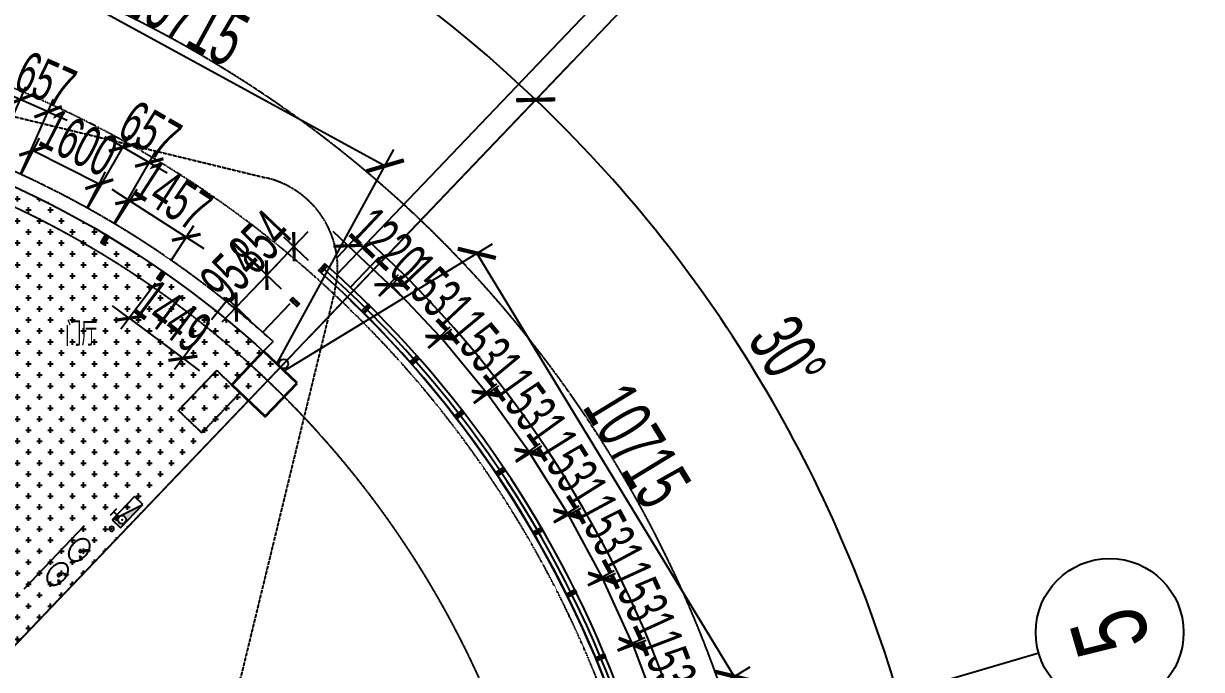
# Model space of a CAD drawing. Extents: x -668578 to 2331563, y -1202445 to 1620273.
# Drawn here: x 287466 to 312946, y 123718 to 137693 of the extents above; entities that cross this region are included whole.
import ezdxf
from ezdxf.enums import TextEntityAlignment as Align

# ---------------------------------------------------------------- set-up
doc = ezdxf.new("R2010")
doc.units = 0
for name, pattern in [('CENTER2', [28.575, 19.05, -3.175, 3.175, -3.175]), ('DASH', [0.35, 0.25, -0.1]), ('DOT2', [0.125, 0, -0.125]), ('DOTE', [2.42, 2, -0.2, 0.02, -0.2])]:
    doc.linetypes.add(name, pattern=pattern)
doc.layers.get('0').update_dxf_attribs({"color": 8})
doc.layers.get('Defpoints').update_dxf_attribs({"color": 8})
for name, color, linetype in [('#标注', 8, 'Continuous'), ('#轴线', 8, 'CENTER2'), ('A-AL', 8, 'Continuous'), ('A-BEAM-PLAN-C', 8, 'Continuous'), ('A-DIMS-150', 8, 'Continuous'), ('A-DIMS-200', 8, 'Continuous'), ('A-FIXT', 8, 'Continuous'), ('A-FLOR-OTLN', 8, 'DOT2'), ('A-GLASS', 8, 'Continuous'), ('A-HATH', 8, 'Continuous'), ('A-STRS', 8, 'Continuous'), ('A-WIND-FRAM', 8, 'Continuous'), ('C-AXIS', 8, 'DOTE'), ('G-EVAC', 8, 'Continuous'), ('G-PATT', 8, 'Continuous'), ('外轮廓', 8, 'Continuous'), ('建-文字', 8, 'Continuous'), ('水-消防-消火栓', 8, 'Continuous'), ('水-消防-消火栓-标识', 8, 'Continuous')]:
    doc.layers.add(name, color=color, linetype=linetype)
doc.layers.add('水-修改20240624', color=8, linetype='Continuous', plot=False)
doc.layers.add('砼柱', color=8, linetype='Continuous', lineweight=35)
doc.styles.add('JHZX', font='jrs.shx', dxfattribs={"width": 0.6, "bigfont": 'jhz.shx'})
doc.styles.add('XD2008', font='xd-hzs.shx', dxfattribs={"width": 0.7, "bigfont": 'xd-hztxt.shx'})
doc.dimstyles.new('JZBZ-300', dxfattribs={"dimscale": 300, "dimtxt": 3, "dimasz": 1.5, "dimexe": 1, "dimexo": 1, "dimgap": 0.5, "dimtad": 1, "dimdec": 0, "dimdsep": 46, "dimtxsty": 'JHZX', "dimblk1": 'ARCHTICK', "dimblk2": 'ARCHTICK', "dimsah": 1, "dimcen": 0, "dimclrd": 1, "dimclre": 1, "dimclrt": 2, "dimazin": 2, "dimtfac": 1, "dimtdec": 0, "dimtix": 1, "dimtmove": 0, "dimatfit": 3, "dimfxl": 0, "dimtolj": 1, "dimlwd": -1, "dimlwe": -1, "dimarcsym": 0})
doc.dimstyles.new('JZBZ-400', dxfattribs={"dimscale": 400, "dimtxt": 3, "dimasz": 1.5, "dimexe": 1, "dimexo": 1, "dimgap": 0.5, "dimtad": 1, "dimdec": 0, "dimdsep": 46, "dimtxsty": 'JHZX', "dimblk1": 'ARCHTICK', "dimblk2": 'ARCHTICK', "dimsah": 1, "dimcen": 0, "dimclrd": 1, "dimclre": 1, "dimclrt": 2, "dimazin": 2, "dimtfac": 1, "dimtdec": 0, "dimtix": 1, "dimtmove": 0, "dimatfit": 3, "dimfxl": 0, "dimtolj": 1, "dimlwd": -1, "dimlwe": -1, "dimarcsym": 0})

# ---------------------------------------------------------------- blocks, each defined once
blk = doc.blocks.new('_ARCHTICK')
at = {"color": 0, "linetype": 'ByBlock', "const_width": 0.15}
blk.add_lwpolyline([(-0.5, -0.5), (0.5, 0.5)], dxfattribs=at)
blk = doc.blocks.new('*D2918')
at = {"layer": '#标注', "ltscale": 300, "transparency": 16777216}
for p, q in [((52517, 44290), (60086, 50671)), ((174425, -21557), (175612, -11729))]:
    blk.add_line(p, q, dxfattribs=at)
blk.add_arc((197092, 166179), 179600, 220.13382, 263.11563, dxfattribs=at)
at = {"layer": 'Defpoints', "color": 0, "ltscale": 300, "transparency": 16777216}
for p in [(197092, 166179), (52212, 44032), (92699, 20035), (174378, -21955)]:
    blk.add_point(p, dxfattribs=at)
at = {"layer": '#标注', "ltscale": 300, "transparency": 16777216, "xscale": 600, "yscale": 600, "zscale": 600}
for p, rotation in [((59781, 50414), 130.1338192809486), ((175564, -12126), 353.1156299250185)]:
    blk.add_blockref('_ARCHTICK', p, dxfattribs=dict(at, rotation=rotation))
at = {"layer": '#标注', "ltscale": 300, "transparency": 16777216, "insert": (112118, 8861), "char_height": 1200, "attachment_point": 5, "rotation": 331.6247, "style": 'JHZX'}
blk.add_mtext('\\A1;42.98°', dxfattribs=at)
blk = doc.blocks.new('*U2924')
at = {"linetype": 'ByBlock'}
blk.add_line((0, -20), (0, 0), dxfattribs=at)
blk.add_circle((0, -24), 4, dxfattribs=at)
at = {"color": 253, "linetype": 'ByBlock', "style": 'JHZX', "width": 0.75}
blk.add_attdef('AXES', text='', height=4, dxfattribs=at).set_placement((0, -24), align=Align.MIDDLE_CENTER)
blk = doc.blocks.new('*D2944')
at = {"layer": '#标注', "ltscale": 300, "transparency": 16777216}
for p, q in [((169694, 6997), (174873, 12422)), ((175615, -2730), (182813, -622))]:
    blk.add_line(p, q, dxfattribs=at)
blk.add_arc((154503, -8916), 29100, 16.329, 46.329, dxfattribs=at)
at = {"layer": 'Defpoints', "color": 0, "ltscale": 300, "transparency": 16777216}
for p in [(169418, 6708), (180584, 3991), (175231, -2843), (154503, -8916)]:
    blk.add_point(p, dxfattribs=at)
at = {"layer": '#标注', "ltscale": 300, "transparency": 16777216, "xscale": 600, "yscale": 600, "zscale": 600}
for p, rotation in [((174597, 12133), 136.3290280231255), ((182429, -734), 286.3290280231241)]:
    blk.add_blockref('_ARCHTICK', p, dxfattribs=dict(at, rotation=rotation))
at = {"layer": '#标注', "ltscale": 300, "transparency": 16777216, "insert": (180043, 6631), "char_height": 1200, "attachment_point": 5, "rotation": 301.329, "style": 'JHZX'}
blk.add_mtext('\\A1;30°', dxfattribs=at)
blk = doc.blocks.new('*D2945')
at = {"layer": '#标注', "ltscale": 300, "transparency": 16777216}
for p, q in [((159702, 12461), (161475, 19749)), ((169694, 6997), (174873, 12422))]:
    blk.add_line(p, q, dxfattribs=at)
blk.add_arc((154503, -8916), 29100, 46.329, 76.329, dxfattribs=at)
at = {"layer": 'Defpoints', "color": 0, "ltscale": 300, "transparency": 16777216}
for p in [(170636, 15302), (159608, 12072), (169418, 6708), (154503, -8916)]:
    blk.add_point(p, dxfattribs=at)
at = {"layer": '#标注', "ltscale": 300, "transparency": 16777216, "xscale": 600, "yscale": 600, "zscale": 600}
for p, rotation in [((161380, 19360), 166.3290280231338), ((174597, 12133), 316.3290280231257)]:
    blk.add_blockref('_ARCHTICK', p, dxfattribs=dict(at, rotation=rotation))
at = {"layer": '#标注', "ltscale": 300, "transparency": 16777216, "insert": (168848, 17318), "char_height": 1200, "attachment_point": 5, "rotation": 331.329, "style": 'JHZX'}
blk.add_mtext('\\A1;30°', dxfattribs=at)
blk = doc.blocks.new('*D2992')
at = {"layer": '#标注', "ltscale": 300, "transparency": 16777216}
for p, q in [((159587, 11549), (162128, 16196)), ((161936, 15845), (171338, 10705)), ((168988, 6408), (171530, 11055))]:
    blk.add_line(p, q, dxfattribs=at)
at = {"layer": 'Defpoints', "color": 0, "ltscale": 300, "transparency": 16777216}
for p in [(159395, 11198), (171338, 10705), (168796, 6057)]:
    blk.add_point(p, dxfattribs=at)
at = {"layer": '#标注', "ltscale": 300, "transparency": 16777216, "xscale": 600, "yscale": 600, "zscale": 600}
for p, rotation in [((161936, 15845), 151.3290280231367), ((171338, 10705), 331.3290280231367)]:
    blk.add_blockref('_ARCHTICK', p, dxfattribs=dict(at, rotation=rotation))
at = {"layer": '#标注', "ltscale": 300, "transparency": 16777216, "insert": (167021, 13977), "char_height": 1200, "attachment_point": 5, "rotation": 331.329, "style": 'JHZX'}
blk.add_mtext('\\A1;10715', dxfattribs=at)
blk = doc.blocks.new('*D2979')
at = {"layer": '#标注', "ltscale": 300, "transparency": 16777216}
for p, q in [((169138, 6265), (173663, 9019)), ((173321, 8811), (178892, -342)), ((174709, -2888), (179234, -134))]:
    blk.add_line(p, q, dxfattribs=at)
at = {"layer": 'Defpoints', "color": 0, "ltscale": 300, "transparency": 16777216}
for p in [(168796, 6057), (178892, -342), (174368, -3096)]:
    blk.add_point(p, dxfattribs=at)
at = {"layer": '#标注', "ltscale": 300, "transparency": 16777216, "xscale": 600, "yscale": 600, "zscale": 600}
for p, rotation in [((173321, 8811), 121.3290280231698), ((178892, -342), 301.3290280231699)]:
    blk.add_blockref('_ARCHTICK', p, dxfattribs=dict(at, rotation=rotation))
at = {"layer": '#标注', "ltscale": 300, "transparency": 16777216, "insert": (176790, 4651), "char_height": 1200, "attachment_point": 5, "rotation": 301.329, "style": 'JHZX'}
blk.add_mtext('\\A1;10715', dxfattribs=at)
blk = doc.blocks.new('*D2819')
at = {"layer": '#标注', "color": 1, "ltscale": 300, "transparency": 16777216}
for p, q in [((300323, 124123), (300932, 124354)), ((301195, 122816), (300651, 124248)), ((300867, 122691), (301476, 122923))]:
    blk.add_line(p, q, dxfattribs=at)
at = {"layer": 'Defpoints', "color": 0, "ltscale": 300, "transparency": 16777216}
for p in [(300651, 124248), (300042, 124016), (300586, 122585)]:
    blk.add_point(p, dxfattribs=at)
at = {"layer": '#标注', "color": 1, "ltscale": 300, "transparency": 16777216, "xscale": 450, "yscale": 450, "zscale": 450}
for p, rotation in [((300651, 124248), 110.8027711755645), ((301195, 122816), 290.8027711755645)]:
    blk.add_blockref('_ARCHTICK', p, dxfattribs=dict(at, rotation=rotation))
at = {"layer": '#标注', "color": 2, "ltscale": 300, "transparency": 16777216, "insert": (301484, 123745), "char_height": 900, "attachment_point": 5, "rotation": 290.8028, "style": 'JHZX'}
blk.add_mtext('\\A1;1531', dxfattribs=at)
blk = doc.blocks.new('*D2820')
at = {"layer": '#标注', "color": 1, "ltscale": 300, "transparency": 16777216}
for p, q in [((299679, 125533), (300272, 125804)), ((300635, 124286), (299999, 125679)), ((300315, 124140), (300908, 124411))]:
    blk.add_line(p, q, dxfattribs=at)
at = {"layer": 'Defpoints', "color": 0, "ltscale": 300, "transparency": 16777216}
for p in [(299999, 125679), (299406, 125409), (300043, 124016)]:
    blk.add_point(p, dxfattribs=at)
at = {"layer": '#标注', "color": 1, "ltscale": 300, "transparency": 16777216, "xscale": 450, "yscale": 450, "zscale": 450}
for p, rotation in [((299999, 125679), 114.5514835894622), ((300635, 124286), 294.5514835894622)]:
    blk.add_blockref('_ARCHTICK', p, dxfattribs=dict(at, rotation=rotation))
at = {"layer": '#标注', "color": 2, "ltscale": 300, "transparency": 16777216, "insert": (300863, 125232), "char_height": 900, "attachment_point": 5, "rotation": 294.5515, "style": 'JHZX'}
blk.add_mtext('\\A1;1531', dxfattribs=at)
blk = doc.blocks.new('*D2821')
at = {"layer": '#标注', "color": 1, "ltscale": 300, "transparency": 16777216}
for p, q in [((298945, 126899), (299518, 127207)), ((299980, 125717), (299254, 127065)), ((299671, 125550), (300244, 125859))]:
    blk.add_line(p, q, dxfattribs=at)
at = {"layer": 'Defpoints', "color": 0, "ltscale": 300, "transparency": 16777216}
for p in [(299254, 127065), (298681, 126756), (299407, 125408)]:
    blk.add_point(p, dxfattribs=at)
at = {"layer": '#标注', "color": 1, "ltscale": 300, "transparency": 16777216, "xscale": 450, "yscale": 450, "zscale": 450}
for p, rotation in [((299254, 127065), 118.3001960033578), ((299980, 125717), 298.3001960033578)]:
    blk.add_blockref('_ARCHTICK', p, dxfattribs=dict(at, rotation=rotation))
at = {"layer": '#标注', "color": 2, "ltscale": 300, "transparency": 16777216, "insert": (300145, 126675), "char_height": 900, "attachment_point": 5, "rotation": 298.3002, "style": 'JHZX'}
blk.add_mtext('\\A1;1531', dxfattribs=at)
blk = doc.blocks.new('*D2822')
at = {"layer": '#标注', "color": 1, "ltscale": 300, "transparency": 16777216}
for p, q in [((298123, 128213), (298675, 128559)), ((299233, 127102), (298420, 128399)), ((298935, 126915), (299487, 127261))]:
    blk.add_line(p, q, dxfattribs=at)
at = {"layer": 'Defpoints', "color": 0, "ltscale": 300, "transparency": 16777216}
for p in [(298420, 128399), (297868, 128054), (298681, 126756)]:
    blk.add_point(p, dxfattribs=at)
at = {"layer": '#标注', "color": 1, "ltscale": 300, "transparency": 16777216, "xscale": 450, "yscale": 450, "zscale": 450}
for p, rotation in [((298420, 128399), 122.0489084172538), ((299233, 127102), 302.0489084172538)]:
    blk.add_blockref('_ARCHTICK', p, dxfattribs=dict(at, rotation=rotation))
at = {"layer": '#标注', "color": 2, "ltscale": 300, "transparency": 16777216, "insert": (299335, 128069), "char_height": 900, "attachment_point": 5, "rotation": 302.0489, "style": 'JHZX'}
blk.add_mtext('\\A1;1531', dxfattribs=at)
blk = doc.blocks.new('*D2823')
at = {"layer": '#标注', "color": 1, "ltscale": 300, "transparency": 16777216}
for p, q in [((297216, 129471), (297745, 129852)), ((298397, 128434), (297501, 129676)), ((298112, 128229), (298640, 128610))]:
    blk.add_line(p, q, dxfattribs=at)
at = {"layer": 'Defpoints', "color": 0, "ltscale": 300, "transparency": 16777216}
for p in [(297501, 129676), (296973, 129295), (297869, 128053)]:
    blk.add_point(p, dxfattribs=at)
at = {"layer": '#标注', "color": 1, "ltscale": 300, "transparency": 16777216, "xscale": 450, "yscale": 450, "zscale": 450}
for p, rotation in [((297501, 129676), 125.7976208311507), ((298397, 128434), 305.7976208311507)]:
    blk.add_blockref('_ARCHTICK', p, dxfattribs=dict(at, rotation=rotation))
at = {"layer": '#标注', "color": 2, "ltscale": 300, "transparency": 16777216, "insert": (298436, 129406), "char_height": 900, "attachment_point": 5, "rotation": 305.7976, "style": 'JHZX'}
blk.add_mtext('\\A1;1531', dxfattribs=at)
blk = doc.blocks.new('*D2579')
at = {"layer": '#标注', "color": 1, "ltscale": 300, "transparency": 16777216}
for p, q in [((296230, 130667), (296732, 131081)), ((297476, 129710), (296501, 130890)), ((297205, 129486), (297707, 129901))]:
    blk.add_line(p, q, dxfattribs=at)
at = {"layer": 'Defpoints', "color": 0, "ltscale": 300, "transparency": 16777216}
for p in [(296501, 130890), (295998, 130476), (296973, 129295)]:
    blk.add_point(p, dxfattribs=at)
at = {"layer": '#标注', "color": 1, "ltscale": 300, "transparency": 16777216, "xscale": 450, "yscale": 450, "zscale": 450}
for p, rotation in [((296501, 130890), 129.5463332450462), ((297476, 129710), 309.5463332450462)]:
    blk.add_blockref('_ARCHTICK', p, dxfattribs=dict(at, rotation=rotation))
at = {"layer": '#标注', "color": 2, "ltscale": 300, "transparency": 16777216, "insert": (297451, 130682), "char_height": 900, "attachment_point": 5, "rotation": 309.5463, "style": 'JHZX'}
blk.add_mtext('\\A1;1531', dxfattribs=at)
blk = doc.blocks.new('*D2580')
at = {"layer": '#标注', "color": 1, "ltscale": 300, "transparency": 16777216}
for p, q in [((295167, 131795), (295641, 132242)), ((296473, 130922), (295423, 132036)), ((296217, 130681), (296691, 131128))]:
    blk.add_line(p, q, dxfattribs=at)
at = {"layer": 'Defpoints', "color": 0, "ltscale": 300, "transparency": 16777216}
for p in [(295423, 132036), (294949, 131590), (295999, 130475)]:
    blk.add_point(p, dxfattribs=at)
at = {"layer": '#标注', "color": 1, "ltscale": 300, "transparency": 16777216, "xscale": 450, "yscale": 450, "zscale": 450}
for p, rotation in [((295423, 132036), 133.2950456589425), ((296473, 130922), 313.2950456589425)]:
    blk.add_blockref('_ARCHTICK', p, dxfattribs=dict(at, rotation=rotation))
at = {"layer": '#标注', "color": 2, "ltscale": 300, "transparency": 16777216, "insert": (296384, 131891), "char_height": 900, "attachment_point": 5, "rotation": 313.295, "style": 'JHZX'}
blk.add_mtext('\\A1;1531', dxfattribs=at)
blk = doc.blocks.new('*D2581')
at = {"layer": '#标注', "color": 1, "ltscale": 300, "transparency": 16777216}
for p, q in [((294487, 132884), (294160, 133192)), ((294265, 132647), (294693, 133102)), ((295375, 132047), (294487, 132884)), ((295152, 131811), (295580, 132265)), ((295375, 132047), (295702, 131738))]:
    blk.add_line(p, q, dxfattribs=at)
at = {"layer": 'Defpoints', "color": 0, "ltscale": 300, "transparency": 16777216}
for p in [(294487, 132884), (294059, 132429), (294946, 131592)]:
    blk.add_point(p, dxfattribs=at)
at = {"layer": '#标注', "color": 1, "ltscale": 300, "transparency": 16777216, "xscale": 450, "yscale": 450, "zscale": 450}
for p, rotation in [((294487, 132884), 316.6736301995363), ((295375, 132047), 136.6736301995362)]:
    blk.add_blockref('_ARCHTICK', p, dxfattribs=dict(at, rotation=rotation))
at = {"layer": '#标注', "color": 2, "ltscale": 300, "transparency": 16777216, "insert": (295343, 132902), "char_height": 900, "attachment_point": 5, "rotation": 316.6736, "style": 'JHZX'}
blk.add_mtext('\\A1;1220', dxfattribs=at)
blk = doc.blocks.new('*D2582')
at = {"layer": '#标注', "color": 1, "ltscale": 300, "transparency": 16777216}
for p, q in [((293633, 132563), (293098, 133074)), ((293315, 132867), (293626, 133192)), ((292726, 132249), (293315, 132867)), ((292726, 132249), (292415, 131924)), ((293044, 131945), (292509, 132457))]:
    blk.add_line(p, q, dxfattribs=at)
at = {"layer": 'Defpoints', "color": 0, "ltscale": 300, "transparency": 16777216}
for p in [(293315, 132867), (293850, 132356), (293261, 131738)]:
    blk.add_point(p, dxfattribs=at)
at = {"layer": '#标注', "color": 1, "ltscale": 300, "transparency": 16777216, "xscale": 450, "yscale": 450, "zscale": 450}
for p, rotation in [((293315, 132867), 226.3290280233423), ((292726, 132249), 46.32902802334236)]:
    blk.add_blockref('_ARCHTICK', p, dxfattribs=dict(at, rotation=rotation))
at = {"layer": '#标注', "color": 2, "ltscale": 300, "transparency": 16777216, "insert": (292586, 132972), "char_height": 900, "attachment_point": 5, "rotation": 46.329, "style": 'JHZX'}
blk.add_mtext('\\A1;854', dxfattribs=at)
blk = doc.blocks.new('*D2583')
at = {"layer": '#标注', "color": 1, "ltscale": 300, "transparency": 16777216}
for p, q in [((292726, 132249), (293036, 132575)), ((292726, 132249), (292067, 131559)), ((293044, 131946), (292509, 132457)), ((292385, 131255), (291850, 131766)), ((292067, 131559), (291756, 131234))]:
    blk.add_line(p, q, dxfattribs=at)
at = {"layer": 'Defpoints', "color": 0, "ltscale": 300, "transparency": 16777216}
for p in [(293261, 131738), (292067, 131559), (292602, 131048)]:
    blk.add_point(p, dxfattribs=at)
at = {"layer": '#标注', "color": 1, "ltscale": 300, "transparency": 16777216, "xscale": 450, "yscale": 450, "zscale": 450}
for p, rotation in [((292726, 132249), 226.3290280233296), ((292067, 131559), 46.32902802332958)]:
    blk.add_blockref('_ARCHTICK', p, dxfattribs=dict(at, rotation=rotation))
at = {"layer": '#标注', "color": 2, "ltscale": 300, "transparency": 16777216, "insert": (291962, 132319), "char_height": 900, "attachment_point": 5, "rotation": 46.329, "style": 'JHZX'}
blk.add_mtext('\\A1;954', dxfattribs=at)
blk = doc.blocks.new('*D2584')
at = {"layer": '#标注', "color": 1, "ltscale": 300, "transparency": 16777216}
for p, q in [((290320, 132076), (289573, 131077)), ((289752, 131318), (289392, 131587)), ((289752, 131318), (290913, 130450)), ((291480, 131209), (290733, 130210)), ((290913, 130450), (291273, 130181))]:
    blk.add_line(p, q, dxfattribs=at)
at = {"layer": 'Defpoints', "color": 0, "ltscale": 300, "transparency": 16777216}
for p in [(290499, 132317), (291660, 131449), (290913, 130450)]:
    blk.add_point(p, dxfattribs=at)
at = {"layer": '#标注', "color": 1, "ltscale": 300, "transparency": 16777216, "xscale": 450, "yscale": 450, "zscale": 450}
for p, rotation in [((289752, 131318), 323.213481027815), ((290913, 130450), 143.213481027815)]:
    blk.add_blockref('_ARCHTICK', p, dxfattribs=dict(at, rotation=rotation))
at = {"layer": '#标注', "color": 2, "ltscale": 300, "transparency": 16777216, "insert": (290692, 131364), "char_height": 900, "attachment_point": 5, "rotation": 323.2135, "style": 'JHZX'}
blk.add_mtext('\\A1;1449', dxfattribs=at)
blk = doc.blocks.new('*D2585')
at = {"layer": '#标注', "color": 1, "ltscale": 300, "transparency": 16777216}
for p, q in [((289760, 133859), (289382, 134103)), ((289438, 133359), (289923, 134111)), ((290985, 133069), (289760, 133859)), ((290662, 132569), (291147, 133321)), ((290985, 133069), (291363, 132824))]:
    blk.add_line(p, q, dxfattribs=at)
at = {"layer": 'Defpoints', "color": 0, "ltscale": 300, "transparency": 16777216}
for p in [(289760, 133859), (289275, 133107), (290499, 132317)]:
    blk.add_point(p, dxfattribs=at)
at = {"layer": '#标注', "color": 1, "ltscale": 300, "transparency": 16777216, "xscale": 450, "yscale": 450, "zscale": 450}
for p, rotation in [((289760, 133859), 327.159869774429), ((290985, 133069), 147.159869774429)]:
    blk.add_blockref('_ARCHTICK', p, dxfattribs=dict(at, rotation=rotation))
at = {"layer": '#标注', "color": 2, "ltscale": 300, "transparency": 16777216, "insert": (290698, 133968), "char_height": 900, "attachment_point": 5, "rotation": 327.1599, "style": 'JHZX'}
blk.add_mtext('\\A1;1457', dxfattribs=at)
blk = doc.blocks.new('*D2586')
at = {"layer": '#标注', "color": 1, "ltscale": 300, "transparency": 16777216}
for p, q in [((288855, 133695), (289766, 135275)), ((289616, 135015), (289226, 135240)), ((289425, 133367), (290335, 134946)), ((290186, 134686), (289616, 135015)), ((290186, 134686), (290575, 134462))]:
    blk.add_line(p, q, dxfattribs=at)
at = {"layer": 'Defpoints', "color": 0, "ltscale": 300, "transparency": 16777216}
for p in [(289616, 135015), (288705, 133435), (289275, 133107)]:
    blk.add_point(p, dxfattribs=at)
at = {"layer": '#标注', "color": 1, "ltscale": 300, "transparency": 16777216, "xscale": 450, "yscale": 450, "zscale": 450}
for p, rotation in [((289616, 135015), 330.0315025819523), ((290186, 134686), 150.0315025819523)]:
    blk.add_blockref('_ARCHTICK', p, dxfattribs=dict(at, rotation=rotation))
at = {"layer": '#标注', "color": 2, "ltscale": 300, "transparency": 16777216, "insert": (290201, 135370), "char_height": 900, "attachment_point": 5, "rotation": 330.0315, "style": 'JHZX'}
blk.add_mtext('\\A1;657', dxfattribs=at)
blk = doc.blocks.new('*D2587')
at = {"layer": '#标注', "color": 1, "ltscale": 300, "transparency": 16777216}
for p, q in [((287414, 134427), (287812, 135210)), ((289103, 134218), (287676, 134942)), ((288841, 133703), (289239, 134486))]:
    blk.add_line(p, q, dxfattribs=at)
at = {"layer": 'Defpoints', "color": 0, "ltscale": 300, "transparency": 16777216}
for p in [(287676, 134942), (287279, 134159), (288705, 133435)]:
    blk.add_point(p, dxfattribs=at)
at = {"layer": '#标注', "color": 1, "ltscale": 300, "transparency": 16777216, "xscale": 450, "yscale": 450, "zscale": 450}
for p, rotation in [((287676, 134942), 153.0969734617279), ((289103, 134218), 333.0969734617279)]:
    blk.add_blockref('_ARCHTICK', p, dxfattribs=dict(at, rotation=rotation))
at = {"layer": '#标注', "color": 2, "ltscale": 300, "transparency": 16777216, "insert": (288661, 135116), "char_height": 900, "attachment_point": 5, "rotation": 333.097, "style": 'JHZX'}
blk.add_mtext('\\A1;1600', dxfattribs=at)
blk = doc.blocks.new('*D2588')
at = {"layer": '#标注', "color": 1, "ltscale": 300, "transparency": 16777216}
for p, q in [((286798, 134699), (287516, 136323)), ((287395, 136049), (286983, 136231)), ((287996, 135783), (287395, 136049)), ((287400, 134434), (288117, 136057)), ((287996, 135783), (288408, 135601))]:
    blk.add_line(p, q, dxfattribs=at)
at = {"layer": 'Defpoints', "color": 0, "ltscale": 300, "transparency": 16777216}
for p in [(287395, 136049), (286677, 134425), (287279, 134159)]:
    blk.add_point(p, dxfattribs=at)
at = {"layer": '#标注', "color": 1, "ltscale": 300, "transparency": 16777216, "xscale": 450, "yscale": 450, "zscale": 450}
for p, rotation in [((287395, 136049), 336.1625765015066), ((287996, 135783), 156.1625765015067)]:
    blk.add_blockref('_ARCHTICK', p, dxfattribs=dict(at, rotation=rotation))
at = {"layer": '#标注', "color": 2, "ltscale": 300, "transparency": 16777216, "insert": (287938, 136465), "char_height": 900, "attachment_point": 5, "rotation": 336.1626, "style": 'JHZX'}
blk.add_mtext('\\A1;657', dxfattribs=at)
blk = doc.blocks.new('A$C346B0DA7')
for p, q in [((59, 99), (138, 146)), ((59, 99), (71, 79)), ((71, 79), (150, 126)), ((138, 146), (150, 126)), ((59, -99), (71, -79)), ((59, -99), (138, -146)), ((71, -79), (150, -126)), ((150, -126), (138, -146))]:
    blk.add_line(p, q)
for points in [[(124, 138, 0.012883), (119, 150, 0.028735), (103, 183, 0.038584), (81, 215, 0.043635), (58, 239, 0.046948), (30, 260, 0.060002), (3, 271, 0.075785), (-27, 275, 0.060889), (-62, 271, 0.054586), (-94, 259, 0.054379), (-122, 240, 0.038321), (-146, 217, 0.035303), (-168, 189, 0.040035), (-185, 157, 0.032621), (-200, 118, 0.024635), (-211, 77, 0.053768), (-218, -1), (-216, -39), (-211, -76, 1826.718919)], [(124, 138, 0.012883), (119, 150, 0.028735), (103, 183, 0.038584), (81, 215, 0.043635), (58, 239, 0.046948), (30, 260, 0.060002), (3, 271, 0.075785), (-27, 275, 0.060889), (-62, 271, 0.054586), (-94, 259, 0.054379), (-122, 240, 0.038321), (-146, 217, 0.035303), (-168, 189, 0.040035), (-185, 157, 0.032621), (-200, 118, 0.024635), (-211, 77, 0.053768), (-218, -1), (-216, -39), (-211, -76, 1826.718919)], [(124, 138, 0.012883), (119, 150, 0.028735), (103, 183, 0.038584), (81, 215, 0.043635), (58, 239, 0.046948), (30, 260, 0.060002), (3, 271, 0.075785), (-27, 275, 0.060889), (-62, 271, 0.054586), (-94, 259, 0.054379), (-122, 240, 0.038321), (-146, 217, 0.035303), (-168, 189, 0.040035), (-185, 157, 0.032621), (-200, 118, 0.024635), (-211, 77, 0.053768), (-218, -1), (-216, -39), (-211, -76, 1826.718919)], [(124, 138, 0.012883), (119, 150, 0.028735), (103, 183, 0.038584), (81, 215, 0.043635), (58, 239, 0.046948), (30, 260, 0.060002), (3, 271, 0.075785), (-27, 275, 0.060889), (-62, 271, 0.054586), (-94, 259, 0.054379), (-122, 240, 0.038321), (-146, 217, 0.035303), (-168, 189, 0.040035), (-185, 157, 0.032621), (-200, 118, 0.024635), (-211, 77, 0.053768), (-218, -1), (-216, -39), (-211, -76, 1826.718919)], [(132, -115, 0.025128), (138, -85, 0.042673), (146, 0), (144, 42, 0.021447), (138, 85, 0.025126), (132, 115)], [(132, -115, 0.025128), (138, -85, 0.042673), (146, 0), (144, 42, 0.021447), (138, 85, 0.025126), (132, 115)], [(132, -115, 0.025128), (138, -85, 0.042673), (146, 0), (144, 42, 0.021447), (138, 85, 0.025126), (132, 115)], [(132, -115, 0.025128), (138, -85, 0.042673), (146, 0), (144, 42, 0.021447), (138, 85, 0.025126), (132, 115)], [(-211, -76, 0.02503), (-200, -118, 0.032621), (-185, -157, 0.040035), (-168, -189, 0.035303), (-146, -217, 0.038321), (-122, -240, 0.054379), (-94, -259, 0.054586), (-62, -271, 0.060889), (-27, -275, 0.075785), (3, -271, 0.060002), (30, -260, 0.046948), (58, -239, 0.043635), (81, -215, 0.038584), (103, -183, 0.028735), (119, -150, 0.012881), (124, -138)], [(-211, -76, 0.02503), (-200, -118, 0.032621), (-185, -157, 0.040035), (-168, -189, 0.035303), (-146, -217, 0.038321), (-122, -240, 0.054379), (-94, -259, 0.054586), (-62, -271, 0.060889), (-27, -275, 0.075785), (3, -271, 0.060002), (30, -260, 0.046948), (58, -239, 0.043635), (81, -215, 0.038584), (103, -183, 0.028735), (119, -150, 0.012881), (124, -138)], [(-211, -76, 0.02503), (-200, -118, 0.032621), (-185, -157, 0.040035), (-168, -189, 0.035303), (-146, -217, 0.038321), (-122, -240, 0.054379), (-94, -259, 0.054586), (-62, -271, 0.060889), (-27, -275, 0.075785), (3, -271, 0.060002), (30, -260, 0.046948), (58, -239, 0.043635), (81, -215, 0.038584), (103, -183, 0.028735), (119, -150, 0.012881), (124, -138)], [(-211, -76, 0.02503), (-200, -118, 0.032621), (-185, -157, 0.040035), (-168, -189, 0.035303), (-146, -217, 0.038321), (-122, -240, 0.054379), (-94, -259, 0.054586), (-62, -271, 0.060889), (-27, -275, 0.075785), (3, -271, 0.060002), (30, -260, 0.046948), (58, -239, 0.043635), (81, -215, 0.038584), (103, -183, 0.028735), (119, -150, 0.012881), (124, -138)]]:
    blk.add_lwpolyline(points, format="xyb")
blk.add_lwpolyline([(-29, 0, 0.414221), (0, -29, 0.414221), (29, 0, 0.414221), (0, 29, 0.414221)], format="xyb", close=True)
blk.add_lwpolyline([(-29, 0, 0.414221), (0, -29, 0.414221), (29, 0, 0.414221), (0, 29, 0.414221)], format="xyb", close=True)
blk.add_lwpolyline([(-29, 0, 0.414221), (0, -29, 0.414221), (29, 0, 0.414221), (0, 29, 0.414221)], format="xyb", close=True)
blk.add_lwpolyline([(-29, 0, 0.414221), (0, -29, 0.414221), (29, 0, 0.414221), (0, 29, 0.414221)], format="xyb", close=True)
blk = doc.blocks.new('A$C3A516E1D')
at = {"layer": '砼柱', "lineweight": 35}
blk.add_lwpolyline([(44443, 43845), (43719, 44536), (43029, 43813), (43752, 43122)], close=True, dxfattribs=at)
blk = doc.blocks.new('幕墙分隔')
for p, q in [((-40, -100), (40, 100)), ((0, 100), (0, -100))]:
    blk.add_line(p, q)
blk.add_lwpolyline([(-40, 100), (40, 100), (40, -100), (-40, -100)], close=True)
blk = doc.blocks.new('A$C2C9543EE')
at = {"layer": 'A-DIMS-150'}
h = blk.add_hatch(dxfattribs=at)
h.set_pattern_fill('CROSS', color=8, scale=150)
h.set_pattern_definition([(0, (-1641300.24, -145898.36), (238.125, 238.125), [119.0625, -357.1875]), (90, (-1641240.7, -145957.89), (-238.125, 238.125), [119.0625, -357.1875])])
edge = h.paths.add_edge_path()
edge.add_arc((84855, 78029), 11986, 46.1296, 68.6053)
edge.add_line((89227, 89190), (91024, 93760))
edge.add_line((91024, 93760), (91275, 94781))
edge.add_line((91275, 94781), (88505, 95454))
edge.add_line((88505, 95454), (89238, 98466))
edge.add_arc((84692, 77785), 21175, 46.3551, 77.6031, ccw=False)
edge.add_line((99307, 93108), (93161, 86670))
at = {"layer": '水-修改20240624'}
blk.add_lwpolyline([(93161, 86670, 0.098384), (89227, 89190), (91024, 93760), (91275, 94781), (88505, 95454), (89238, 98466, -0.137196), (99307, 93108)], format="xyb", close=True, dxfattribs=at)
blk = doc.blocks.new('消火栓箱-111')
blk.add_hatch(color=256).paths.add_polyline_path([(-200, -54), (-200, -60, -0.414214), (-110, -150, -1), (-290, -150, -0.414214), (-200, -60), (-200, -54), (-350, 0), (-350, -250), (350, -250)])
for p, q in [((350, 0), (-350, 0)), ((-350, 0), (350, -250)), ((-350, 0), (-350, -250)), ((-300, 100), (-100, 100)), ((-200, -60), (-200, 100)), ((350, -250), (350, 0)), ((-350, -250), (350, -250))]:
    blk.add_line(p, q)
blk.add_circle((-200, -150), 90)
blk.add_point((-200, -150))
at = {"layer": '水-消防-消火栓'}
blk.add_arc((-350, 0), 700, 359.9687, 0, dxfattribs=at)
blk = doc.blocks.new('立管-R75-1')
at = {"linetype": 'Continuous'}
blk.add_circle((0, 0), 75, dxfattribs=at)
blk.add_point((0, 0), dxfattribs=at)
blk = doc.blocks.new('DSGDFG')
at = {"layer": '#标注', "ltscale": 300}
blk.add_line((169141.6, 6418.8), (175408.5, 12983.4), dxfattribs=at)
blk.add_arc((197092.2, 166179.2), 257800, 220.136073, 263.11563, dxfattribs=at)
at = {"layer": '#轴线', "ltscale": 200}
for radius in [206950, 212800, 220600, 228400, 236200, 244000, 251800, 257800]:
    blk.add_arc((197092.2, 166179.2), radius, 218.438892, 265.140584, dxfattribs=at)
at = {"layer": 'C-AXIS', "ltscale": 2}
blk.add_line((169417.8, 6708.1), (156574.2, -6745.6), dxfattribs=at)
for radius in [20700, 12200]:
    blk.add_circle((154502.6, -8915.6), radius, dxfattribs=at)
at = {"layer": '#标注', "linetype": 'ByBlock'}
for p, xscale, yscale, rotation, values in [((171265.4, 8643.5), 400.0000000000003, 400.0000000000003, 136.3288078296103, {'AXES': '6'}), ((177799.1, -2090.4), 399.9999999999999, 399.9999999999999, 106.3288078296103, {'AXES': '5'})]:
    blk.add_blockref('*U2924', p, dxfattribs=dict(at, xscale=xscale, yscale=yscale, rotation=rotation)).add_auto_attribs(values)
at = {"layer": '#标注', "ltscale": 300}
for base, center, p1, p2, picture, middle in [((92698.6, 20034.9), (197092.1, 166179.2), (52211.6, 44032.2), (174377.5, -21954.5), '*D2918', (112118.4, 8861.3)), ((170636.3, 15302.5), (154502.6, -8915.6), (169417.8, 6708.1), (159607.7, 12072.5), '*D2945', (168848, 17318.4)), ((180583.8, 3991), (154502.6, -8915.6), (175231.3, -2842.7), (169417.8, 6708.1), '*D2944', (180043.1, 6631))]:
    dim = blk.add_angular_dim_3p(base=base, center=center, p1=p1, p2=p2, dimstyle='JZBZ-400', override={"dimclrd": 256, "dimclre": 256, "dimclrt": 256}, dxfattribs=at)
    dim.commit()
    dim.dimension.update_dxf_attribs({"geometry": picture, "text_midpoint": middle})
for p1, p2, picture, middle in [((159395, 11198), (168796.3, 6057.1), '*D2992', (167020.8, 13976.9)), ((168796.3, 6057.1), (174367.6, -3095.7), '*D2979', (176789.9, 4650.8))]:
    dim = blk.add_aligned_dim(p1=p1, p2=p2, distance=5296.9, dimstyle='JZBZ-400', override={"dimclrd": 256, "dimclre": 256, "dimclrt": 256}, dxfattribs=at)
    dim.commit()
    dim.dimension.update_dxf_attribs({"geometry": picture, "text_midpoint": middle})
blk = doc.blocks.new('HJGHJ')
at = {"layer": '#标注', "ltscale": 300}
for p1, p2, distance, picture, middle in [((287278.6, 134159.3), (286677.2, 134425), -1775.2, '*D2588', (287937.8, 136464.8)), ((289274.9, 133107), (288705.4, 133435.3), -1823.1, '*D2586', (290200.6, 135370.3)), ((288705.4, 133435.3), (287278.6, 134159.3), -878.2, '*D2587', (288660.9, 135115.5)), ((290499.4, 132316.6), (289274.9, 133107), -894.9, '*D2585', (290697.8, 133967.8)), ((293261, 131738.3), (293850.4, 132355.7), 740.2, '*D2582', (292586.3, 132972.5)), ((294946, 131592.4), (294058.8, 132429.2), -624.5, '*D2581', (295342.6, 132901.6)), ((293260.9, 131738.4), (292602, 131048.2), -740.2, '*D2583', (291962.1, 132318.7)), ((295998.7, 130475.3), (294948.6, 131589.7), -651.4, '*D2580', (296384.5, 131890.6)), ((290499.4, 132316.6), (291659.6, 131449.1), -1247.4, '*D2584', (290691.8, 131364.4)), ((296973.3, 129294.9), (295998.4, 130475.6), -651.4, '*D2579', (297450.8, 130682)), ((297868.7, 128053.3), (296973, 129295.3), -651.4, '*D2823', (298435.8, 129406.3)), ((298680.9, 126755.9), (297868.4, 128053.8), -651.4, '*D2822', (299335.3, 128068.9)), ((299406.6, 125408.1), (298680.6, 126756.3), -651.4, '*D2821', (300145.4, 126675.5)), ((300042.6, 124015.8), (299406.4, 125408.6), -651.4, '*D2820', (300862.7, 125232.1)), ((300586.2, 122584.8), (300042.4, 124016.2), -651.4, '*D2819', (301484.1, 123745))]:
    dim = blk.add_aligned_dim(p1=p1, p2=p2, distance=distance, dimstyle='JZBZ-300', dxfattribs=at)
    dim.commit()
    dim.dimension.update_dxf_attribs({"geometry": picture, "text_midpoint": middle})

msp = doc.modelspace()

# ---------------------------------------------------------------- linework, layer by layer
at = {"layer": 'A-AL'}
for p, q in [((291534.4, 131293.1), (291847.4, 131683)), ((292639.6, 131015), (293235, 131638.7)), ((292862.9, 130814.4), (292659.8, 130601.7))]:
    msp.add_line(p, q, dxfattribs=at)
at = {"layer": 'A-AL', "linetype": 'DASH'}
msp.add_arc((278451.5, 114994.4), 21400, 51.24613, 74.97156, dxfattribs=at)
at = {"layer": 'A-AL'}
msp.add_arc((278451.5, 114994.4), 21400, 47.66783, 51.24613, dxfattribs=at)
at = {"layer": 'A-BEAM-PLAN-C', "linetype": 'DASH'}
msp.add_lwpolyline([(290815.1, 129321.1), (291643.8, 130189.1), (292150.1, 129705.7), (291321.5, 128837.7)], close=True, dxfattribs=at)
at = {"layer": 'A-DIMS-200'}
msp.add_line((293090.5, 130328.7), (299357.4, 136893.3), dxfattribs=at)
msp.add_lwpolyline([(289584.7, 33762.1, 0.4147861), (292259.7, 35856.6), (301478.9, 112214.2, 0.2353126), (294540, 131702.1, -2.4801777)], format="xyb", dxfattribs=at)
at = {"layer": 'A-FIXT'}
msp.add_line((288775.5, 126822.6), (287470.7, 125455.8), dxfattribs=at)
at = {"layer": 'A-FLOR-OTLN'}
msp.add_lwpolyline([(144723.5, 144904.2), (123725.4, 127200.9, 0.4137557), (123453.2, 124033.1, 0.1896725), (289602.9, 33911, 0.4147861), (292110.8, 35874.5), (301329.9, 112232.2, 0.3799313), (283898, 137386.1, 0.2364517)], format="xyb", dxfattribs=at)
at = {"layer": 'A-GLASS'}
for radius, end in [(23200, 48.4287), (23300, 48.41968), (23400, 48.41074)]:
    msp.add_arc((278451.5, 114994.4), radius, 351.87915, end, dxfattribs=at)
at = {"layer": 'A-HATH'}
msp.add_lwpolyline([(299235.8, 83624.9), (302608.4, 111558.4, 0.2474788), (294934.9, 132984.9)], format="xyb", dxfattribs=at)
at = {"layer": 'A-STRS'}
msp.add_line((294533.4, 131985), (295158.6, 132639.9), dxfattribs=at)
at = {"layer": 'A-WIND-FRAM'}
for p in [(287998.9, 133810.8), (289275, 133106.9), (290499.4, 132316.6), (294875.6, 131521.4), (295921.3, 130411.8), (296892.3, 129236.2), (297784.2, 127999.7), (298593.4, 126707.4), (299316.4, 125365), (299950, 123978.2)]:
    msp.add_point(p, dxfattribs=at)
at = {"layer": 'Defpoints'}
msp.add_circle((293090.5, 130328.7), 100, dxfattribs=at)
at = {"layer": 'G-EVAC'}
msp.add_line((294244.3, 132261.4), (302531.7, 140942.5), dxfattribs=at)
msp.add_arc((278451.5, 114994.4), 35400, 47.13831, 196.82796, dxfattribs=at)
at = {"layer": 'G-PATT', "linetype": 'DASH', "ltscale": 3}
msp.add_lwpolyline([(275058.3, 138648.7), (292731.9, 134349.8, -0.4142136), (294202.6, 131933.7), (292166.1, 123561.3, -0.4142136), (289750, 122090.7), (272076.4, 126389.6, -0.4142136), (270605.7, 128805.6), (272642.2, 137178, -0.4142136)], format="xyb", close=True, dxfattribs=at)
at = {"layer": '外轮廓', "color": 3, "linetype": 'DASH', "ltscale": 5}
msp.add_lwpolyline([(247962, 95189.5, -0.0557711), (206693.7, 116160.7, 0.0893479), (198834.6, 119514.7), (198303.9, 119636.3, -0.1125361), (188734.2, 124250.3, -0.0289167), (170483.8, 140623, 0.4135318), (166811.2, 140640.7), (136046.8, 110241.2, 0.4147813), (136028.4, 106560.7, 0.1704917), (291409.1, 31179.3, 0.412564), (294285.9, 33450.8), (303762.3, 111938.5, 1.1742183), (253463.5, 109937.5, 1.1742183)], format="xyb", dxfattribs=at)

# ---------------------------------------------------------------- block references
at = {"layer": '#标注'}
for name, p in [('DSGDFG', (123948.9, 123910)), ('HJGHJ', (0, 0))]:
    msp.add_blockref(name, p, dxfattribs=at)
at = {"layer": 'A-AL'}
msp.add_blockref('A$C3A516E1D', (248940.5, 86065.8), dxfattribs=at)
at = {"layer": 'A-DIMS-150'}
msp.add_blockref('A$C2C9543EE', (193714.5, 37148.5), dxfattribs=at)
at = {"layer": 'A-FIXT', "rotation": 318.0685108322762}
for p in [(288695.2, 126280.4), (288227.4, 125759.6)]:
    msp.add_blockref('A$C346B0DA7', p, dxfattribs=at)
at = {"layer": 'A-WIND-FRAM', "xscale": -1}
for p, rotation in [((289223.7, 133021.1), 329.1389043368968), ((293944.9, 132396.8), 316.3372079019874), ((290442.3, 132234.5), 325.1808352120199), ((293333.3, 131669.3), 46.34947770506714), ((294875.6, 131521.4), 315.1786908360409), ((296892.3, 129236.2), 307.6788868579554), ((297784.2, 127999.7), 303.9290183164188)]:
    msp.add_blockref('幕墙分隔', p, dxfattribs=dict(at, rotation=rotation))
at = {"layer": 'A-WIND-FRAM'}
for p, rotation in [((295921.3, 130411.8), 311.4288220328181), ((298593.4, 126707.4), 300.179149513196), ((299316.4, 125365), 296.4292437910664), ((299950, 123978.2), 292.6786898782076)]:
    msp.add_blockref('幕墙分隔', p, dxfattribs=dict(at, rotation=rotation))
at = {"layer": '水-消防-消火栓', "rotation": 46.32902802342822}
msp.add_blockref('消火栓箱-111', (289626.2, 127206.8), dxfattribs=at)
at = {"layer": '水-消防-消火栓-标识', "xscale": -0.6666666665114467, "yscale": 0.6666666665114463, "zscale": 0.6666666665114465, "rotation": 318.6377815610186}
msp.add_blockref('立管-R75-1', (289371.4, 126758.8), dxfattribs=at)

# ---------------------------------------------------------------- texts
at = {"layer": '建-文字', "style": 'XD2008', "width": 0.7}
msp.add_text('门厅', height=525, dxfattribs=at).set_placement((288369.2, 130718))

doc.saveas('drawing.dxf')
